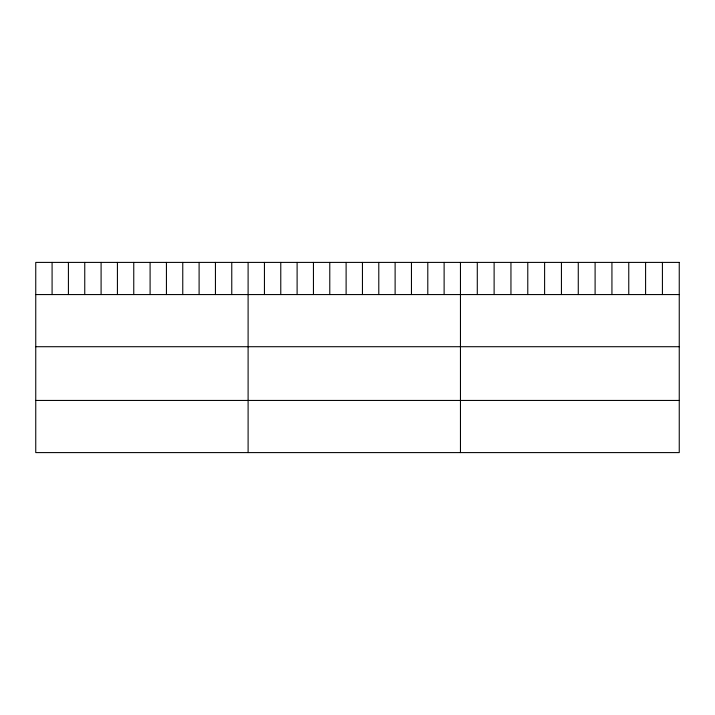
<?xml version="1.0" encoding="UTF-8"?>
<svg xmlns="http://www.w3.org/2000/svg" width="715" height="715" viewBox="0 0 715 715"><rect width="100%" height="100%" fill="white"/><g stroke="black" fill="none" stroke-linecap="round" stroke-linejoin="round"><path stroke-width="1.07" d="M35.75 294.562L679.25 294.562M35.75 346.712L679.25 346.712M35.75 400.445L679.25 400.445M662.421 262.405L662.421 294.562M645.591 262.405L645.591 294.562M628.762 262.405L628.762 294.562M611.933 262.405L611.933 294.562M595.103 262.405L595.103 294.562M578.274 262.405L578.274 294.562M561.436 262.405L561.436 294.562M544.607 262.405L544.607 294.562M527.777 262.405L527.777 294.562M510.948 262.405L510.948 294.562M494.119 262.405L494.119 294.562M477.289 262.405L477.289 294.562M460.46 262.405L460.46 452.595M444.122 262.405L444.122 294.562M427.793 262.405L427.793 294.562M411.456 262.405L411.456 294.562M395.118 262.405L395.118 294.562M378.789 262.405L378.789 294.562M362.451 262.405L362.451 294.562M346.114 262.405L346.114 294.562M329.776 262.405L329.776 294.562M313.447 262.405L313.447 294.562M297.109 262.405L297.109 294.562M280.772 262.405L280.772 294.562M264.443 262.405L264.443 294.562M248.105 262.405L248.105 452.595M231.767 262.405L231.767 294.562M215.438 262.405L215.438 294.562M199.101 262.405L199.101 294.562M182.763 262.405L182.763 294.562M166.434 262.405L166.434 294.562M150.096 262.405L150.096 294.562M133.759 262.405L133.759 294.562M117.421 262.405L117.421 294.562M101.092 262.405L101.092 294.562M84.754 262.405L84.754 294.562M68.417 262.405L68.417 294.562M52.088 262.405L52.088 294.562M679.25 262.405L35.75 262.405L35.75 452.595L679.25 452.595L679.25 262.405"/></g></svg>
